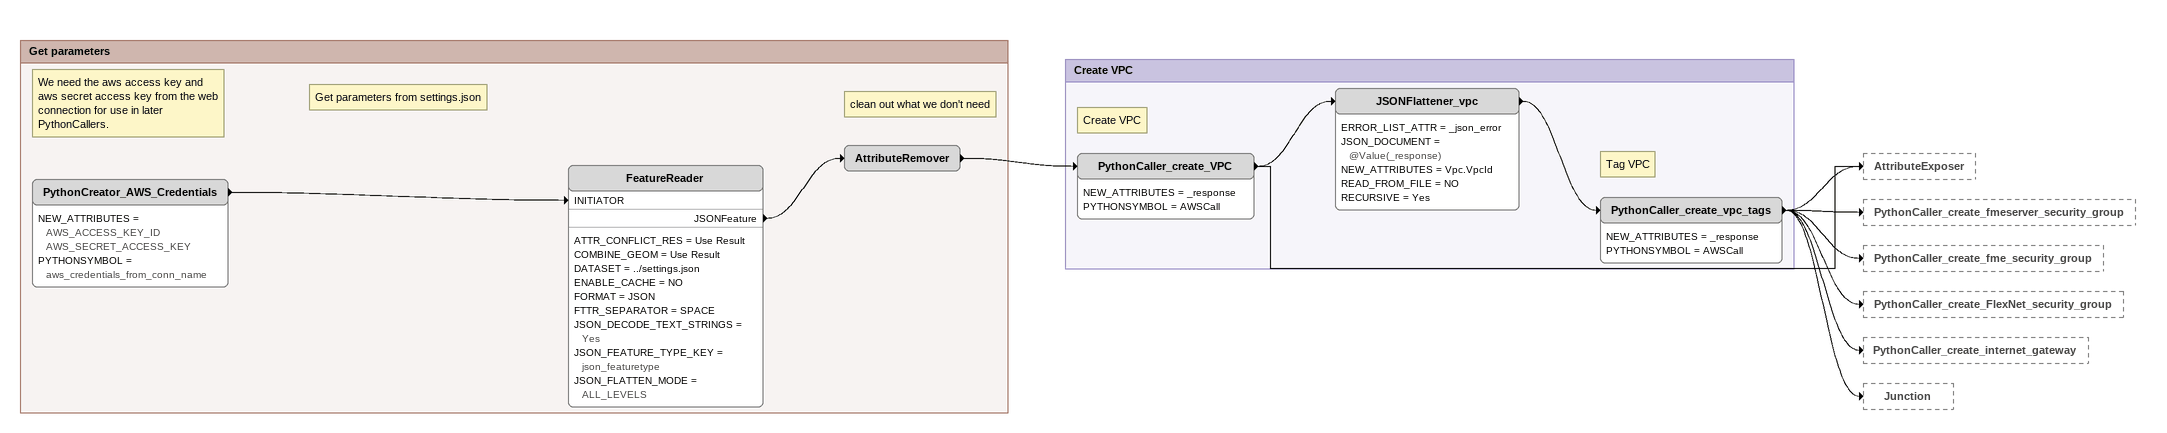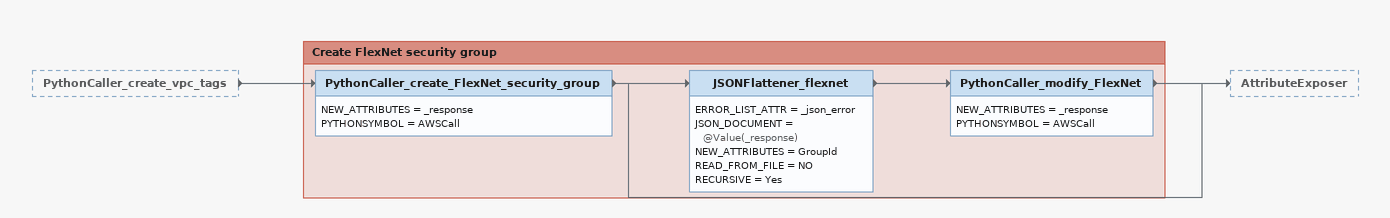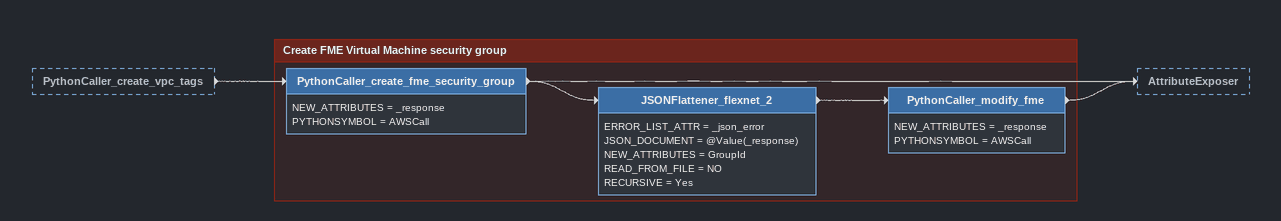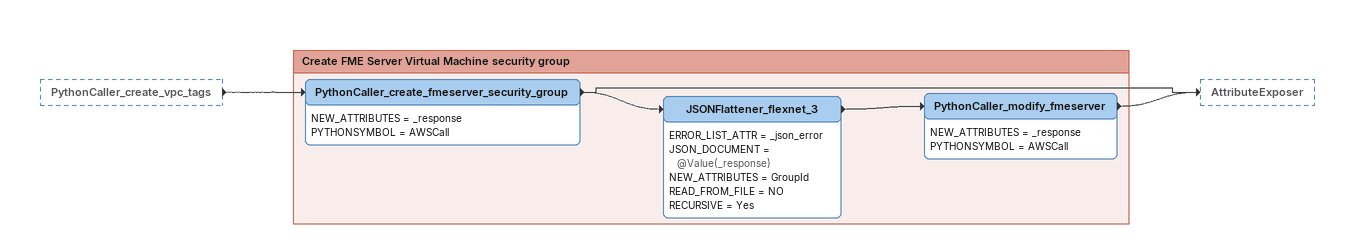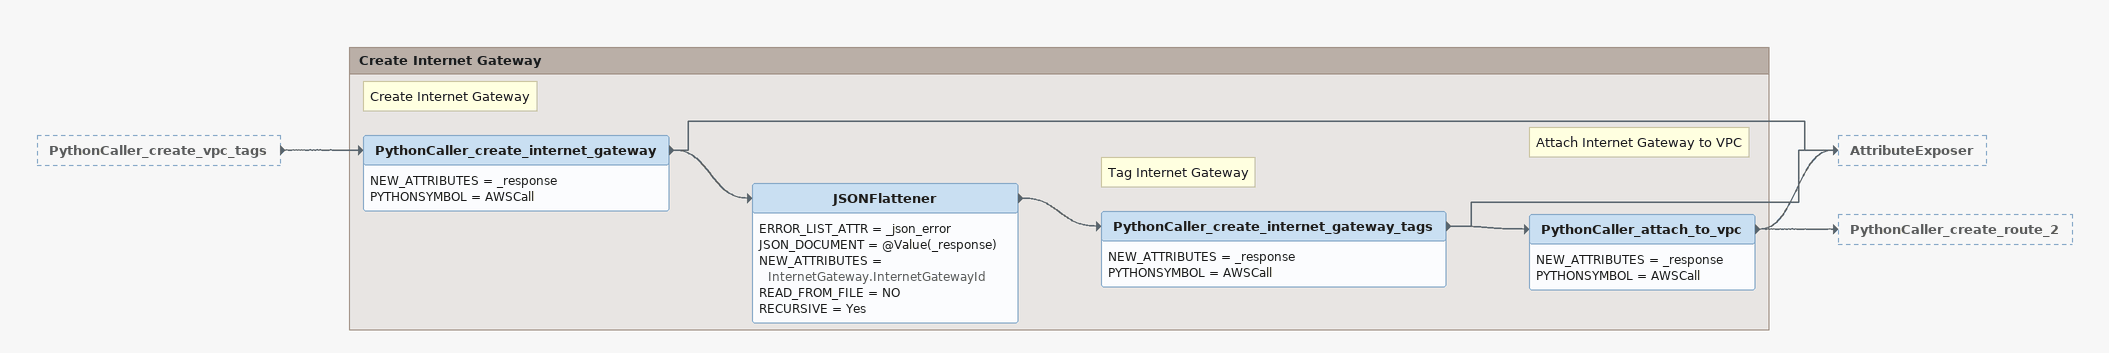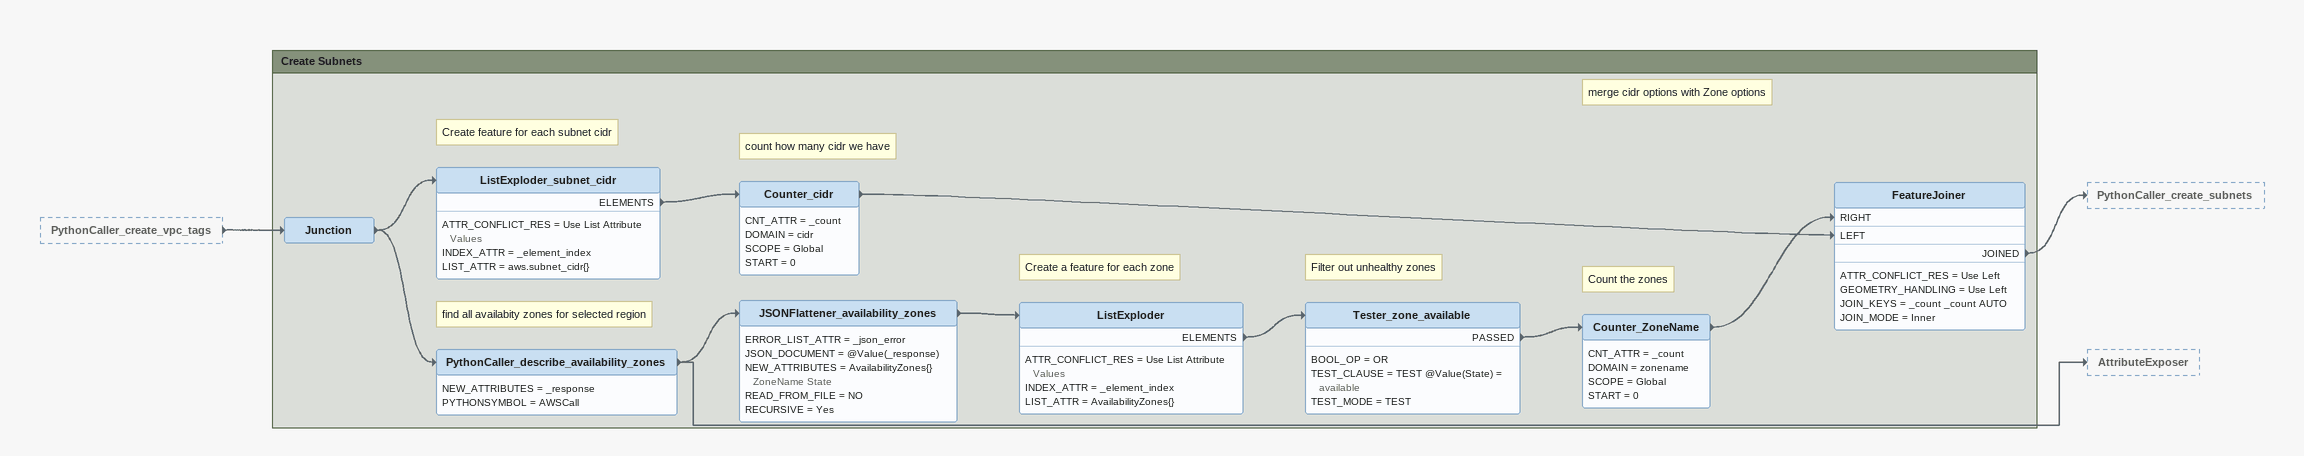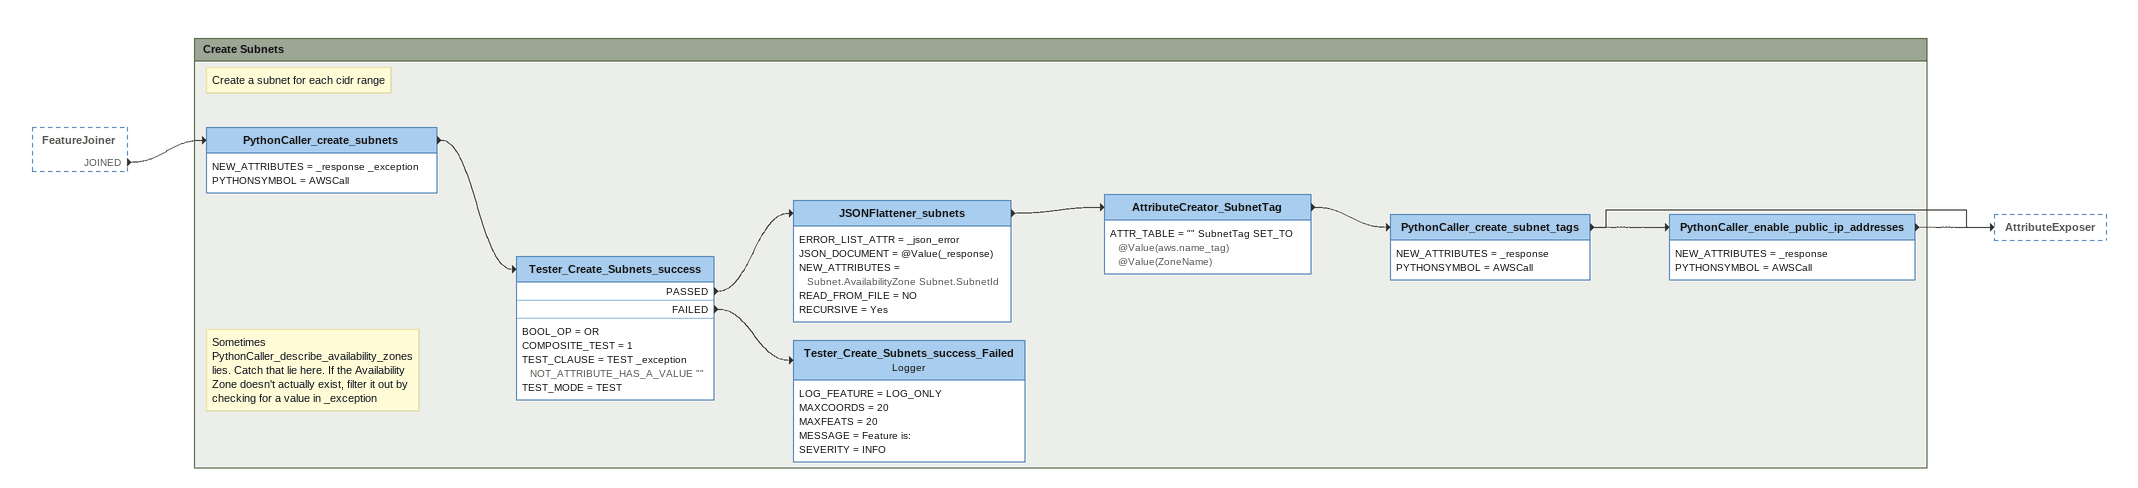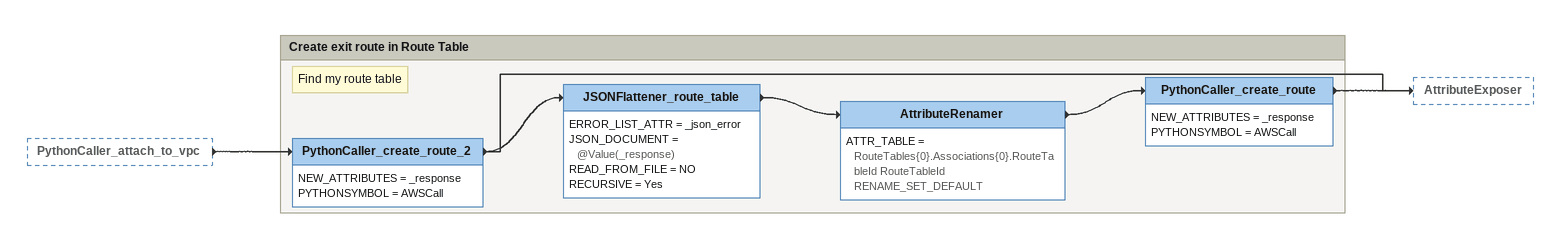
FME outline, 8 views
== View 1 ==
Bookmark: Get parameters
Note: We need the aws access key and aws secret access key from the web connection for use in later PythonCallers.
PythonCreator_AWS_Credentials
    NEW_ATTRIBUTES = AWS_ACCESS_KEY_ID AWS_SECRET_ACCESS_KEY
    PYTHONSYMBOL = aws_credentials_from_conn_name
    -> FeatureReader [INITIATOR]
Note: Get parameters from settings.json
FeatureReader
    ATTR_CONFLICT_RES = Use Result
    COMBINE_GEOM = Use Result
    DATASET = ../settings.json
    ENABLE_CACHE = NO
    FORMAT = JSON
    FTTR_SEPARATOR = SPACE
    JSON_DECODE_TEXT_STRINGS = Yes
    JSON_FEATURE_TYPE_KEY = json_featuretype
    JSON_FLATTEN_MODE = ALL_LEVELS
    JSONFeature -> AttributeRemover
Note: clean out what we don't need
AttributeRemover
    -> PythonCaller_create_VPC

Bookmark: Create VPC
Note: Create VPC
PythonCaller_create_VPC
    NEW_ATTRIBUTES = _response
    PYTHONSYMBOL = AWSCall
    -> JSONFlattener_vpc
    -> AttributeExposer
JSONFlattener_vpc
    ERROR_LIST_ATTR = _json_error
    JSON_DOCUMENT = @Value(_response)
    NEW_ATTRIBUTES = Vpc.VpcId
    READ_FROM_FILE = NO
    RECURSIVE = Yes
    -> PythonCaller_create_vpc_tags
Note: Tag VPC
PythonCaller_create_vpc_tags
    NEW_ATTRIBUTES = _response
    PYTHONSYMBOL = AWSCall
    -> PythonCaller_create_fmeserver_security_group
    -> PythonCaller_create_fme_security_group
    -> PythonCaller_create_FlexNet_security_group
    -> PythonCaller_create_internet_gateway
    -> AttributeExposer
    -> Junction

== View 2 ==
PythonCaller_create_vpc_tags [outside]
    -> PythonCaller_create_FlexNet_security_group

Bookmark: Create FlexNet security group
PythonCaller_create_FlexNet_security_group
    NEW_ATTRIBUTES = _response
    PYTHONSYMBOL = AWSCall
    -> JSONFlattener_flexnet
    -> AttributeExposer
JSONFlattener_flexnet
    ERROR_LIST_ATTR = _json_error
    JSON_DOCUMENT = @Value(_response)
    NEW_ATTRIBUTES = GroupId
    READ_FROM_FILE = NO
    RECURSIVE = Yes
    -> PythonCaller_modify_FlexNet
PythonCaller_modify_FlexNet
    NEW_ATTRIBUTES = _response
    PYTHONSYMBOL = AWSCall
    -> AttributeExposer

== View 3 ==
PythonCaller_create_vpc_tags [outside]
    -> PythonCaller_create_fme_security_group

Bookmark: Create FME Virtual Machine security group
PythonCaller_create_fme_security_group
    NEW_ATTRIBUTES = _response
    PYTHONSYMBOL = AWSCall
    -> JSONFlattener_flexnet_2
    -> AttributeExposer
JSONFlattener_flexnet_2
    ERROR_LIST_ATTR = _json_error
    JSON_DOCUMENT = @Value(_response)
    NEW_ATTRIBUTES = GroupId
    READ_FROM_FILE = NO
    RECURSIVE = Yes
    -> PythonCaller_modify_fme
PythonCaller_modify_fme
    NEW_ATTRIBUTES = _response
    PYTHONSYMBOL = AWSCall
    -> AttributeExposer

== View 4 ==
PythonCaller_create_vpc_tags [outside]
    -> PythonCaller_create_fmeserver_security_group

Bookmark: Create FME Server Virtual Machine security group
PythonCaller_create_fmeserver_security_group
    NEW_ATTRIBUTES = _response
    PYTHONSYMBOL = AWSCall
    -> JSONFlattener_flexnet_3
    -> AttributeExposer
JSONFlattener_flexnet_3
    ERROR_LIST_ATTR = _json_error
    JSON_DOCUMENT = @Value(_response)
    NEW_ATTRIBUTES = GroupId
    READ_FROM_FILE = NO
    RECURSIVE = Yes
    -> PythonCaller_modify_fmeserver
PythonCaller_modify_fmeserver
    NEW_ATTRIBUTES = _response
    PYTHONSYMBOL = AWSCall
    -> AttributeExposer

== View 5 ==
PythonCaller_create_vpc_tags [outside]
    -> PythonCaller_create_internet_gateway

Bookmark: Create Internet Gateway
Note: Create Internet Gateway
PythonCaller_create_internet_gateway
    NEW_ATTRIBUTES = _response
    PYTHONSYMBOL = AWSCall
    -> JSONFlattener
    -> AttributeExposer
JSONFlattener
    ERROR_LIST_ATTR = _json_error
    JSON_DOCUMENT = @Value(_response)
    NEW_ATTRIBUTES = InternetGateway.InternetGatewayId
    READ_FROM_FILE = NO
    RECURSIVE = Yes
    -> PythonCaller_create_internet_gateway_tags
Note: Tag Internet Gateway
PythonCaller_create_internet_gateway_tags
    NEW_ATTRIBUTES = _response
    PYTHONSYMBOL = AWSCall
    -> PythonCaller_attach_to_vpc
    -> AttributeExposer
Note: Attach Internet Gateway to VPC
PythonCaller_attach_to_vpc
    NEW_ATTRIBUTES = _response
    PYTHONSYMBOL = AWSCall
    -> PythonCaller_create_route_2
    -> AttributeExposer

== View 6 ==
PythonCaller_create_vpc_tags [outside]
    -> Junction

Bookmark: Create Subnets
Junction
    -> ListExploder_subnet_cidr
    -> PythonCaller_describe_availability_zones
Note: Create feature for each subnet cidr
ListExploder_subnet_cidr
    ATTR_CONFLICT_RES = Use List Attribute Values
    INDEX_ATTR = _element_index
    LIST_ATTR = aws.subnet_cidr{}
    ELEMENTS -> Counter_cidr
Note: count how many cidr we have
Counter_cidr
    CNT_ATTR = _count
    DOMAIN = cidr
    SCOPE = Global
    START = 0
    -> FeatureJoiner [LEFT]
Note: find all availabity zones for selected region
PythonCaller_describe_availability_zones
    NEW_ATTRIBUTES = _response
    PYTHONSYMBOL = AWSCall
    -> JSONFlattener_availability_zones
    -> AttributeExposer
JSONFlattener_availability_zones
    ERROR_LIST_ATTR = _json_error
    JSON_DOCUMENT = @Value(_response)
    NEW_ATTRIBUTES = AvailabilityZones{} ZoneName State
    READ_FROM_FILE = NO
    RECURSIVE = Yes
    -> ListExploder
Note: Create a feature for each zone
ListExploder
    ATTR_CONFLICT_RES = Use List Attribute Values
    INDEX_ATTR = _element_index
    LIST_ATTR = AvailabilityZones{}
    ELEMENTS -> Tester_zone_available
Note: Filter out unhealthy zones
Tester_zone_available
    BOOL_OP = OR
    TEST_CLAUSE = TEST @Value(State) = available
    TEST_MODE = TEST
    PASSED -> Counter_ZoneName
Note: Count the zones
Counter_ZoneName
    CNT_ATTR = _count
    DOMAIN = zonename
    SCOPE = Global
    START = 0
    -> FeatureJoiner [RIGHT]
Note: merge cidr options with Zone options
FeatureJoiner
    ATTR_CONFLICT_RES = Use Left
    GEOMETRY_HANDLING = Use Left
    JOIN_KEYS = _count _count AUTO
    JOIN_MODE = Inner
    JOINED -> PythonCaller_create_subnets

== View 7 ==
FeatureJoiner [outside]
    JOINED -> PythonCaller_create_subnets

Bookmark: Create Subnets
Note: Create a subnet for each cidr range
PythonCaller_create_subnets
    NEW_ATTRIBUTES = _response _exception
    PYTHONSYMBOL = AWSCall
    -> Tester_Create_Subnets_success
Note: Sometimes PythonCaller_describe_availability_zones lies. Catch that lie here. If the Availability Zone doesn't actually exist, filter it out by checking for a value in _exception
Tester_Create_Subnets_success
    BOOL_OP = OR
    COMPOSITE_TEST = 1
    TEST_CLAUSE = TEST _exception NOT_ATTRIBUTE_HAS_A_VALUE ""
    TEST_MODE = TEST
    PASSED -> JSONFlattener_subnets
    FAILED -> Tester_Create_Subnets_success_Failed
JSONFlattener_subnets
    ERROR_LIST_ATTR = _json_error
    JSON_DOCUMENT = @Value(_response)
    NEW_ATTRIBUTES = Subnet.AvailabilityZone Subnet.SubnetId
    READ_FROM_FILE = NO
    RECURSIVE = Yes
    -> AttributeCreator_SubnetTag
AttributeCreator_SubnetTag
    ATTR_TABLE = "" SubnetTag SET_TO @Value(aws.name_tag) @Value(ZoneName)
    -> PythonCaller_create_subnet_tags
PythonCaller_create_subnet_tags
    NEW_ATTRIBUTES = _response
    PYTHONSYMBOL = AWSCall
    -> PythonCaller_enable_public_ip_addresses
    -> AttributeExposer
PythonCaller_enable_public_ip_addresses
    NEW_ATTRIBUTES = _response
    PYTHONSYMBOL = AWSCall
    -> AttributeExposer
Tester_Create_Subnets_success_Failed: Logger
    LOG_FEATURE = LOG_ONLY
    MAXCOORDS = 20
    MAXFEATS = 20
    MESSAGE = Feature is:
    SEVERITY = INFO

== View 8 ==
PythonCaller_attach_to_vpc [outside]
    -> PythonCaller_create_route_2

Bookmark: Create exit route in Route Table
Note: Find my route table
PythonCaller_create_route_2
    NEW_ATTRIBUTES = _response
    PYTHONSYMBOL = AWSCall
    -> JSONFlattener_route_table
    -> AttributeExposer
JSONFlattener_route_table
    ERROR_LIST_ATTR = _json_error
    JSON_DOCUMENT = @Value(_response)
    READ_FROM_FILE = NO
    RECURSIVE = Yes
    -> AttributeRenamer
AttributeRenamer
    ATTR_TABLE = RouteTables{0}.Associations{0}.RouteTableId RouteTableId RENAME_SET_DEFAULT
    -> PythonCaller_create_route
PythonCaller_create_route
    NEW_ATTRIBUTES = _response
    PYTHONSYMBOL = AWSCall
    -> AttributeExposer
